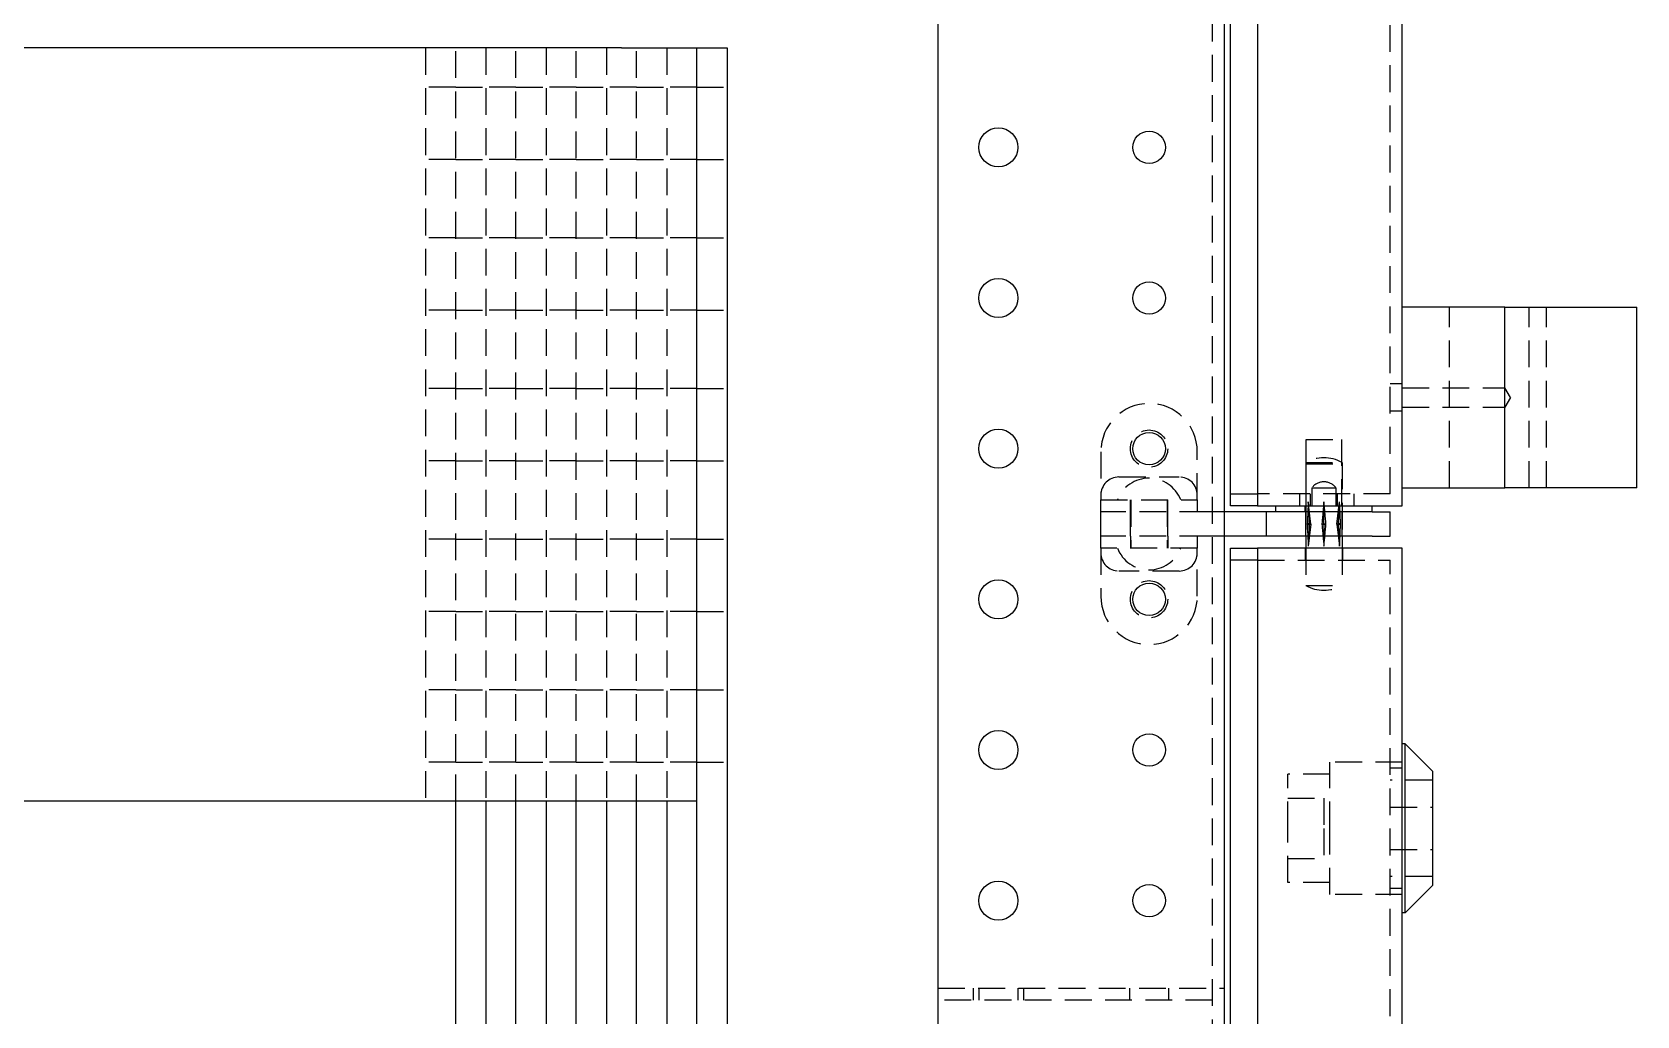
# Model space of a CAD drawing. Header units: millimetres. Extents: x -116965 to 323937, y 291661 to 566926.
# Drawn here: x -23583.4 to -23393.3, y 302930.6 to 303047.2 of the extents above; entities that cross this region are included whole.
import ezdxf

# ---------------------------------------------------------------- set-up
doc = ezdxf.new("R2010")
doc.units = ezdxf.units.MM
doc.linetypes.add('HIDDEN2', pattern=[4.7625, 3.175, -1.5875])
doc.layers.add('ALPHA', color=255, linetype='Continuous')
doc.layers.add('Pointille_Court', color=40, linetype='HIDDEN2', lineweight=25)

msp = doc.modelspace()

# ---------------------------------------------------------------- linework, layer by layer
at = {"layer": 'ALPHA'}
for p, q in [((-23476.096351, 302774.568384), (-23476.096351, 303595.996955)), ((-23442.167779, 302774.568384), (-23442.167779, 303595.996955)), ((-23438.239208, 303128.854098), (-23438.239208, 302990.996955)), ((-23421.096351, 302990.996955), (-23421.096351, 303128.854098)), ((-23441.453493, 302992.425527), (-23441.453493, 303127.425527)), ((-23513.596351, 303045.28267), (-23700.382063, 303045.28267)), ((-23513.596351, 303045.28267), (-23504.667779, 303045.28267)), ((-23504.667779, 303045.28267), (-23501.096351, 303045.28267)), ((-23504.667779, 302955.996955), (-23504.667779, 303045.28267)), ((-23501.096351, 303045.28267), (-23501.096351, 302926.711241)), ((-23408.953493, 303014.568384), (-23421.096351, 303014.568384)), ((-23408.953493, 302993.139813), (-23408.953493, 303014.568384)), ((-23408.953493, 303014.568384), (-23393.30478, 303014.568384)), ((-23393.30478, 302993.139813), (-23393.30478, 303014.568384)), ((-23441.453493, 302990.996955), (-23441.453493, 302992.425527)), ((-23441.453493, 302992.425527), (-23438.239208, 302992.425527)), ((-23421.096351, 302993.139813), (-23408.953493, 302993.139813)), ((-23393.30478, 302993.139813), (-23408.953493, 302993.139813)), ((-23437.167779, 302990.28267), (-23442.167779, 302990.28267)), ((-23438.239208, 302990.996955), (-23441.453493, 302990.996955)), ((-23438.239208, 302990.996955), (-23421.096351, 302990.996955)), ((-23437.167779, 302987.425527), (-23437.167779, 302990.28267)), ((-23424.667779, 302990.28267), (-23437.167779, 302990.28267)), ((-23436.096351, 302990.28267), (-23436.096351, 302990.996955)), ((-23424.667779, 302990.28267), (-23424.667779, 302990.996955)), ((-23424.667779, 302990.28267), (-23422.524922, 302990.28267)), ((-23422.524922, 302987.425527), (-23422.524922, 302990.28267)), ((-23437.167779, 302987.425527), (-23442.167779, 302987.425527)), ((-23441.453493, 302984.568384), (-23441.453493, 302985.996955)), ((-23441.453493, 302985.996955), (-23438.239208, 302985.996955)), ((-23421.096351, 302985.996955), (-23438.239208, 302985.996955)), ((-23438.239208, 302985.996955), (-23438.239208, 302848.139813)), ((-23424.667779, 302987.425527), (-23437.167779, 302987.425527)), ((-23432.524922, 302987.425527), (-23432.524922, 302985.996955)), ((-23428.239208, 302987.425527), (-23428.239208, 302985.996955)), ((-23424.667779, 302987.425527), (-23422.524922, 302987.425527)), ((-23421.096351, 302848.139813), (-23421.096351, 302985.996955)), ((-23441.453493, 302849.568384), (-23441.453493, 302984.568384)), ((-23438.239208, 302984.568384), (-23441.453493, 302984.568384)), ((-23420.739208, 302962.78267), (-23421.096351, 302962.78267)), ((-23417.524922, 302959.568384), (-23420.739208, 302962.78267)), ((-23420.739208, 302952.78267), (-23420.739208, 302962.78267)), ((-23417.524922, 302959.568384), (-23417.524922, 302952.78267)), ((-23513.596351, 302955.996955), (-23789.667779, 302955.996955)), ((-23533.239208, 302926.711241), (-23533.239208, 302955.996955)), ((-23529.667779, 302955.996955), (-23529.667779, 302926.711241)), ((-23526.096351, 302926.711241), (-23526.096351, 302955.996955)), ((-23522.524922, 302955.996955), (-23522.524922, 302926.711241)), ((-23518.953493, 302926.711241), (-23518.953493, 302955.996955)), ((-23515.382065, 302955.996955), (-23515.382065, 302926.711241)), ((-23504.667779, 302955.996955), (-23513.596351, 302955.996955)), ((-23511.810636, 302926.711241), (-23511.810636, 302955.996955)), ((-23508.239208, 302955.996955), (-23508.239208, 302926.711241)), ((-23504.667779, 302926.711241), (-23504.667779, 302955.996955)), ((-23420.739208, 302942.78267), (-23420.739208, 302952.78267)), ((-23417.524922, 302952.78267), (-23417.524922, 302945.996955)), ((-23417.524922, 302945.996955), (-23420.739208, 302942.78267)), ((-23420.739208, 302942.78267), (-23421.096351, 302942.78267))]:
    msp.add_line(p, q, dxfattribs=at)
for centre, radius in [((-23468.953493, 303033.496955), 2.321429), ((-23451.096351, 303033.496955), 1.928571), ((-23468.953493, 303015.639813), 2.321429), ((-23451.096351, 303015.639813), 1.928571), ((-23468.953493, 302997.78267), 2.321429), ((-23451.096351, 302997.78267), 1.928571), ((-23468.953493, 302979.925527), 2.321429), ((-23451.096351, 302979.925527), 1.928571), ((-23468.953493, 302962.068384), 2.321429), ((-23451.096351, 302962.068384), 1.928571), ((-23468.953493, 302944.211241), 2.321429), ((-23451.096351, 302944.211241), 1.928571)]:
    msp.add_circle(centre, radius, dxfattribs=at)
for major_axis, ratio, start_param, end_param in [((0.178496, 27.382401), 0.0779847629, 2.1257914248, 2.1777898095), ((-1.940249, -27.382328), 0.0332164699, 5.2692293627, 5.3212277474), ((1.940249, -27.382328), 0.0332164699, 0.9619575598, 1.0139559445), ((-0.178496, 27.382401), 0.0779847629, 4.1053954977, 4.1573938823)]:
    msp.add_ellipse((-23430.382065, 303001.842555), major_axis=major_axis, ratio=ratio, start_param=start_param, end_param=end_param, dxfattribs=at)
at = {"layer": 'Pointille_Court'}
for p, q in [((-23443.596351, 302774.568384), (-23443.596351, 303595.996955)), ((-23422.524922, 302992.425527), (-23422.524922, 303127.425527)), ((-23536.810636, 303045.28267), (-23536.810636, 302955.996955)), ((-23533.239208, 302955.996955), (-23533.239208, 303045.28267)), ((-23529.667779, 303045.28267), (-23529.667779, 302955.996955)), ((-23526.096351, 302955.996955), (-23526.096351, 303045.28267)), ((-23522.524922, 303045.28267), (-23522.524922, 302955.996955)), ((-23518.953493, 302955.996955), (-23518.953493, 303045.28267)), ((-23515.382065, 303045.28267), (-23515.382065, 302955.996955)), ((-23511.810636, 302955.996955), (-23511.810636, 303045.28267)), ((-23508.239208, 303045.28267), (-23508.239208, 302955.996955)), ((-23533.239208, 303040.639813), (-23536.810636, 303040.639813)), ((-23533.239208, 303040.639813), (-23529.667779, 303040.639813)), ((-23526.096351, 303040.639813), (-23529.667779, 303040.639813)), ((-23526.096351, 303040.639813), (-23522.524922, 303040.639813)), ((-23518.953493, 303040.639813), (-23522.524922, 303040.639813)), ((-23518.953493, 303040.639813), (-23515.382065, 303040.639813)), ((-23511.810636, 303040.639813), (-23515.382065, 303040.639813)), ((-23511.810636, 303040.639813), (-23508.239208, 303040.639813)), ((-23504.667779, 303040.639813), (-23508.239208, 303040.639813)), ((-23504.667779, 303040.639813), (-23501.096351, 303040.639813)), ((-23533.239208, 303032.068384), (-23536.810636, 303032.068384)), ((-23533.239208, 303032.068384), (-23529.667779, 303032.068384)), ((-23526.096351, 303032.068384), (-23529.667779, 303032.068384)), ((-23526.096351, 303032.068384), (-23522.524922, 303032.068384)), ((-23518.953493, 303032.068384), (-23522.524922, 303032.068384)), ((-23518.953493, 303032.068384), (-23515.382065, 303032.068384)), ((-23511.810636, 303032.068384), (-23515.382065, 303032.068384)), ((-23511.810636, 303032.068384), (-23508.239208, 303032.068384)), ((-23504.667779, 303032.068384), (-23508.239208, 303032.068384)), ((-23504.667779, 303032.068384), (-23501.096351, 303032.068384)), ((-23533.239208, 303022.78267), (-23536.810636, 303022.78267)), ((-23533.239208, 303022.78267), (-23529.667779, 303022.78267)), ((-23526.096351, 303022.78267), (-23529.667779, 303022.78267)), ((-23526.096351, 303022.78267), (-23522.524922, 303022.78267)), ((-23518.953493, 303022.78267), (-23522.524922, 303022.78267)), ((-23518.953493, 303022.78267), (-23515.382065, 303022.78267)), ((-23511.810636, 303022.78267), (-23515.382065, 303022.78267)), ((-23511.810636, 303022.78267), (-23508.239208, 303022.78267)), ((-23504.667779, 303022.78267), (-23508.239208, 303022.78267)), ((-23504.667779, 303022.78267), (-23501.096351, 303022.78267)), ((-23415.524268, 302993.139813), (-23415.524268, 303014.568384)), ((-23406.074139, 302993.139813), (-23406.074139, 303014.568384)), ((-23404.019066, 302993.139813), (-23404.019066, 303014.568384)), ((-23533.239208, 303014.211241), (-23536.810636, 303014.211241)), ((-23533.239208, 303014.211241), (-23529.667779, 303014.211241)), ((-23526.096351, 303014.211241), (-23529.667779, 303014.211241)), ((-23526.096351, 303014.211241), (-23522.524922, 303014.211241)), ((-23518.953493, 303014.211241), (-23522.524922, 303014.211241)), ((-23518.953493, 303014.211241), (-23515.382065, 303014.211241)), ((-23511.810636, 303014.211241), (-23515.382065, 303014.211241)), ((-23511.810636, 303014.211241), (-23508.239208, 303014.211241)), ((-23504.667779, 303014.211241), (-23508.239208, 303014.211241)), ((-23504.667779, 303014.211241), (-23501.096351, 303014.211241)), ((-23533.239208, 303004.925527), (-23536.810636, 303004.925527)), ((-23533.239208, 303004.925527), (-23529.667779, 303004.925527)), ((-23526.096351, 303004.925527), (-23529.667779, 303004.925527)), ((-23526.096351, 303004.925527), (-23522.524922, 303004.925527)), ((-23518.953493, 303004.925527), (-23522.524922, 303004.925527)), ((-23518.953493, 303004.925527), (-23515.382065, 303004.925527)), ((-23511.810636, 303004.925527), (-23515.382065, 303004.925527)), ((-23511.810636, 303004.925527), (-23508.239208, 303004.925527)), ((-23504.667779, 303004.925527), (-23508.239208, 303004.925527)), ((-23504.667779, 303004.925527), (-23501.096351, 303004.925527)), ((-23421.096351, 303005.461241), (-23422.524922, 303005.461241)), ((-23421.096351, 303004.996955), (-23408.953493, 303004.996955)), ((-23408.266796, 303003.854098), (-23408.953493, 303004.996955)), ((-23408.266796, 303003.854098), (-23408.953493, 303002.711241)), ((-23421.096351, 303002.246955), (-23422.524922, 303002.246955)), ((-23421.096351, 303002.711241), (-23408.953493, 303002.711241)), ((-23456.810636, 302997.425527), (-23456.810636, 302991.711241)), ((-23445.382065, 302991.711241), (-23445.382065, 302997.425527)), ((-23432.489192, 302990.996955), (-23432.489192, 302998.854098)), ((-23432.489192, 302998.854098), (-23428.274906, 302998.854098)), ((-23428.274906, 302990.996955), (-23428.274906, 302998.854098)), ((-23533.239208, 302996.354098), (-23536.810636, 302996.354098)), ((-23533.239208, 302996.354098), (-23529.667779, 302996.354098)), ((-23526.096351, 302996.354098), (-23529.667779, 302996.354098)), ((-23526.096351, 302996.354098), (-23522.524922, 302996.354098)), ((-23518.953493, 302996.354098), (-23522.524922, 302996.354098)), ((-23518.953493, 302996.354098), (-23515.382065, 302996.354098)), ((-23511.810636, 302996.354098), (-23515.382065, 302996.354098)), ((-23511.810636, 302996.354098), (-23508.239208, 302996.354098)), ((-23504.667779, 302996.354098), (-23508.239208, 302996.354098)), ((-23504.667779, 302996.354098), (-23501.096351, 302996.354098)), ((-23432.524922, 302996.139813), (-23432.524922, 302987.425527)), ((-23432.524922, 302996.139813), (-23428.239208, 302996.139813)), ((-23432.489192, 302995.996955), (-23428.274906, 302995.996955)), ((-23428.239208, 302996.139813), (-23428.239208, 302987.425527)), ((-23454.667779, 302994.425527), (-23447.524922, 302994.425527)), ((-23456.810636, 302991.711241), (-23445.382065, 302991.711241)), ((-23456.810636, 302990.28267), (-23456.810636, 302991.711241)), ((-23453.310636, 302990.28267), (-23453.310636, 302991.711241)), ((-23453.239208, 302991.711241), (-23453.239208, 302985.996955)), ((-23448.953493, 302991.711241), (-23448.953493, 302985.996955)), ((-23448.882065, 302990.28267), (-23448.882065, 302991.711241)), ((-23445.382065, 302991.711241), (-23445.382065, 302990.28267)), ((-23422.524922, 302992.425527), (-23438.239208, 302992.425527)), ((-23433.239208, 302990.996955), (-23433.239208, 302992.425527)), ((-23431.989208, 302990.996955), (-23431.989208, 302992.425527)), ((-23431.810636, 302993.139813), (-23431.810636, 302990.996955)), ((-23431.810636, 302993.139813), (-23428.953493, 302993.139813)), ((-23428.953493, 302993.139813), (-23428.953493, 302990.996955)), ((-23428.774922, 302990.996955), (-23428.774922, 302992.425527)), ((-23426.810636, 302990.996955), (-23426.810636, 302992.425527)), ((-23456.810636, 302987.425527), (-23456.810636, 302990.28267)), ((-23444.310636, 302990.28267), (-23456.810636, 302990.28267)), ((-23453.310636, 302987.425527), (-23453.310636, 302990.28267)), ((-23448.882065, 302987.425527), (-23448.882065, 302990.28267)), ((-23442.167779, 302990.28267), (-23444.310636, 302990.28267)), ((-23432.596351, 302990.28267), (-23432.596351, 302990.996955)), ((-23432.524922, 302987.425527), (-23432.524922, 302990.28267)), ((-23431.926423, 302988.854098), (-23432.237834, 302991.473146)), ((-23430.382065, 302988.854098), (-23430.382065, 302991.473146)), ((-23428.837707, 302988.854098), (-23428.526296, 302991.473146)), ((-23428.239208, 302987.425527), (-23428.239208, 302990.28267)), ((-23428.167779, 302990.28267), (-23428.167779, 302990.996955)), ((-23431.926423, 302988.854098), (-23432.347874, 302988.90155)), ((-23432.347874, 302988.806646), (-23431.926423, 302988.854098)), ((-23432.346192, 302988.854098), (-23432.106106, 302988.854098)), ((-23431.926423, 302988.854098), (-23432.344496, 302988.90168)), ((-23431.926423, 302988.854098), (-23432.344496, 302988.806516)), ((-23431.926423, 302988.854098), (-23432.237834, 302986.235051)), ((-23432.108616, 302988.90168), (-23431.926423, 302988.854098)), ((-23432.108616, 302988.806516), (-23431.926423, 302988.854098)), ((-23431.926423, 302988.854098), (-23432.106106, 302988.854098)), ((-23432.103599, 302988.90155), (-23431.926423, 302988.854098)), ((-23431.926423, 302988.854098), (-23432.103599, 302988.806646)), ((-23430.626339, 302988.90155), (-23430.382065, 302988.854098)), ((-23430.382065, 302988.854098), (-23430.626339, 302988.806646)), ((-23430.382065, 302988.854098), (-23430.62215, 302988.854098)), ((-23430.617945, 302988.90168), (-23430.382065, 302988.854098)), ((-23430.617945, 302988.806516), (-23430.382065, 302988.854098)), ((-23430.382065, 302988.854098), (-23430.146185, 302988.90168)), ((-23430.382065, 302988.854098), (-23430.13779, 302988.90155)), ((-23430.13779, 302988.806646), (-23430.382065, 302988.854098)), ((-23430.382065, 302988.854098), (-23430.146185, 302988.806516)), ((-23430.382065, 302988.854098), (-23430.382065, 302986.235051)), ((-23430.141979, 302988.854098), (-23430.382065, 302988.854098)), ((-23428.837707, 302988.854098), (-23428.655513, 302988.90168)), ((-23428.419634, 302988.90168), (-23428.837707, 302988.854098)), ((-23428.416256, 302988.90155), (-23428.837707, 302988.854098)), ((-23428.837707, 302988.854098), (-23428.66053, 302988.90155)), ((-23428.837707, 302988.854098), (-23428.526296, 302986.235051)), ((-23428.658023, 302988.854098), (-23428.837707, 302988.854098)), ((-23428.419634, 302988.806516), (-23428.837707, 302988.854098)), ((-23428.837707, 302988.854098), (-23428.416256, 302988.806646)), ((-23428.66053, 302988.806646), (-23428.837707, 302988.854098)), ((-23428.837707, 302988.854098), (-23428.655513, 302988.806516)), ((-23428.658023, 302988.854098), (-23428.417938, 302988.854098)), ((-23533.239208, 302987.068384), (-23536.810636, 302987.068384)), ((-23533.239208, 302987.068384), (-23529.667779, 302987.068384)), ((-23526.096351, 302987.068384), (-23529.667779, 302987.068384)), ((-23526.096351, 302987.068384), (-23522.524922, 302987.068384)), ((-23518.953493, 302987.068384), (-23522.524922, 302987.068384)), ((-23518.953493, 302987.068384), (-23515.382065, 302987.068384)), ((-23511.810636, 302987.068384), (-23515.382065, 302987.068384)), ((-23511.810636, 302987.068384), (-23508.239208, 302987.068384)), ((-23504.667779, 302987.068384), (-23508.239208, 302987.068384)), ((-23504.667779, 302987.068384), (-23501.096351, 302987.068384)), ((-23444.310636, 302987.425527), (-23456.810636, 302987.425527)), ((-23456.810636, 302985.996955), (-23456.810636, 302987.425527)), ((-23456.810636, 302985.996955), (-23456.810636, 302980.28267)), ((-23445.382065, 302985.996955), (-23456.810636, 302985.996955)), ((-23453.310636, 302987.425527), (-23453.310636, 302985.996955)), ((-23448.882065, 302987.425527), (-23448.882065, 302985.996955)), ((-23445.382065, 302987.425527), (-23445.382065, 302985.996955)), ((-23445.382065, 302980.28267), (-23445.382065, 302985.996955)), ((-23442.167779, 302987.425527), (-23444.310636, 302987.425527)), ((-23432.596351, 302985.996955), (-23432.596351, 302984.568384)), ((-23432.524922, 302985.996955), (-23432.524922, 302981.568384)), ((-23428.239208, 302985.996955), (-23428.239208, 302981.568384)), ((-23428.167779, 302985.996955), (-23428.167779, 302984.568384)), ((-23438.239208, 302984.568384), (-23422.524922, 302984.568384)), ((-23422.524922, 302849.568384), (-23422.524922, 302984.568384)), ((-23447.524922, 302983.28267), (-23454.667779, 302983.28267)), ((-23432.524922, 302981.568384), (-23428.239208, 302981.568384)), ((-23533.239208, 302978.496955), (-23536.810636, 302978.496955)), ((-23533.239208, 302978.496955), (-23529.667779, 302978.496955)), ((-23526.096351, 302978.496955), (-23529.667779, 302978.496955)), ((-23526.096351, 302978.496955), (-23522.524922, 302978.496955)), ((-23518.953493, 302978.496955), (-23522.524922, 302978.496955)), ((-23518.953493, 302978.496955), (-23515.382065, 302978.496955)), ((-23511.810636, 302978.496955), (-23515.382065, 302978.496955)), ((-23511.810636, 302978.496955), (-23508.239208, 302978.496955)), ((-23504.667779, 302978.496955), (-23508.239208, 302978.496955)), ((-23504.667779, 302978.496955), (-23501.096351, 302978.496955)), ((-23533.239208, 302969.211241), (-23536.810636, 302969.211241)), ((-23533.239208, 302969.211241), (-23529.667779, 302969.211241)), ((-23526.096351, 302969.211241), (-23529.667779, 302969.211241)), ((-23526.096351, 302969.211241), (-23522.524922, 302969.211241)), ((-23518.953493, 302969.211241), (-23522.524922, 302969.211241)), ((-23518.953493, 302969.211241), (-23515.382065, 302969.211241)), ((-23511.810636, 302969.211241), (-23515.382065, 302969.211241)), ((-23511.810636, 302969.211241), (-23508.239208, 302969.211241)), ((-23504.667779, 302969.211241), (-23508.239208, 302969.211241)), ((-23504.667779, 302969.211241), (-23501.096351, 302969.211241)), ((-23533.239208, 302960.639813), (-23536.810636, 302960.639813)), ((-23533.239208, 302960.639813), (-23529.667779, 302960.639813)), ((-23526.096351, 302960.639813), (-23529.667779, 302960.639813)), ((-23526.096351, 302960.639813), (-23522.524922, 302960.639813)), ((-23518.953493, 302960.639813), (-23522.524922, 302960.639813)), ((-23518.953493, 302960.639813), (-23515.382065, 302960.639813)), ((-23511.810636, 302960.639813), (-23515.382065, 302960.639813)), ((-23511.810636, 302960.639813), (-23508.239208, 302960.639813)), ((-23504.667779, 302960.639813), (-23508.239208, 302960.639813)), ((-23504.667779, 302960.639813), (-23501.096351, 302960.639813)), ((-23429.667779, 302959.211241), (-23434.667779, 302959.211241)), ((-23434.667779, 302952.78267), (-23434.667779, 302959.211241)), ((-23421.096351, 302960.639813), (-23429.667779, 302960.639813)), ((-23429.667779, 302952.78267), (-23429.667779, 302960.639813)), ((-23421.096351, 302959.925527), (-23422.524922, 302959.925527)), ((-23417.524922, 302958.496955), (-23422.524922, 302958.496955)), ((-23434.667779, 302956.354098), (-23430.382065, 302956.354098)), ((-23430.382065, 302956.354098), (-23430.382065, 302952.78267)), ((-23422.524922, 302955.28267), (-23417.524922, 302955.28267)), ((-23434.667779, 302946.354098), (-23434.667779, 302952.78267)), ((-23430.382065, 302952.78267), (-23430.382065, 302949.211241)), ((-23429.667779, 302944.925527), (-23429.667779, 302952.78267)), ((-23422.524922, 302950.28267), (-23417.524922, 302950.28267)), ((-23434.667779, 302949.211241), (-23430.382065, 302949.211241)), ((-23429.667779, 302946.354098), (-23434.667779, 302946.354098)), ((-23417.524922, 302947.068384), (-23422.524922, 302947.068384)), ((-23421.096351, 302944.925527), (-23429.667779, 302944.925527)), ((-23421.096351, 302945.639813), (-23422.524922, 302945.639813)), ((-23476.096351, 302933.854098), (-23442.167779, 302933.854098)), ((-23471.953493, 302933.854098), (-23471.953493, 302932.425527)), ((-23471.274922, 302933.854098), (-23471.274922, 302932.425527)), ((-23466.632065, 302933.854098), (-23466.632065, 302932.425527)), ((-23465.953493, 302933.854098), (-23465.953493, 302932.425527)), ((-23453.417779, 302933.854098), (-23453.417779, 302932.425527)), ((-23448.774922, 302933.854098), (-23448.774922, 302932.425527)), ((-23443.596351, 302932.425527), (-23476.096351, 302932.425527))]:
    msp.add_line(p, q, dxfattribs=at)
for centre in [(-23451.096351, 302997.78267), (-23451.096351, 302979.925527)]:
    msp.add_circle(centre, 2.214286, dxfattribs=at)
for centre, radius, start, end in [((-23451.096351, 302997.425527), 5.714286, 0, 180), ((-23430.382065, 302992.40767), 4.303571, 60.13716564, 119.86283436), ((-23454.667779, 302992.28267), 2.142857, 90, 180), ((-23451.096351, 302990.26258), 4.020089, 21.12202138, 158.87797862), ((-23447.524922, 302992.28267), 2.142857, 0, 90), ((-23430.382065, 302992.068384), 1.785714, 36.86989764, 143.13010236), ((-23451.096351, 302987.445616), 4.020089, 201.12202138, 338.87797862), ((-23454.667779, 302985.425527), 2.142857, 180, 270), ((-23447.524922, 302985.425527), 2.142857, 270, 0), ((-23451.096351, 302980.28267), 5.714286, 180, 0), ((-23430.382065, 302985.300527), 4.303571, 240.13716564, 299.86283436)]:
    msp.add_arc(centre, radius, start, end, dxfattribs=at)
for centre, major_axis, ratio, start_param, end_param in [((-23430.382065, 302975.865642), (0.178496, -27.382401), 0.0779847629, 4.1053954977, 4.2156962226), ((-23430.382065, 302975.865642), (-1.940249, 27.382328), 0.0332164699, 0.9619575598, 1.0722582847), ((-23430.382065, 302975.865642), (1.764181, 27.382292), 0.0444209743, 0.9671731361, 1.077473861), ((-23430.382065, 302975.865642), (-1.764181, 27.382292), 0.0444209743, 5.2057114462, 5.3160121711), ((-23430.382065, 302975.865642), (1.940249, 27.382328), 0.0332164699, 5.2109270225, 5.3212277474), ((-23430.382065, 302975.865642), (-0.178496, -27.382401), 0.0779847629, 2.0674890846, 2.1777898095), ((-23430.382065, 302988.609261), (-2.142787, 0.255972), 0.0676868882, 5.8779727804, 5.8819151496), ((-23430.382065, 303001.842555), (0.178496, 27.382401), 0.0779847629, 2.0635467155, 2.0655141579), ((-23430.382065, 302975.865642), (0.178496, -27.382401), 0.0779847629, 4.2176711493, 4.2196385917), ((-23430.382065, 302989.098935), (2.142787, 0.255972), 0.0676868882, 3.5428628112, 3.5468051803), ((-23430.382065, 303001.842555), (0.178496, 27.382401), 0.0779847629, 2.0674890846, 2.1257914248), ((-23430.382065, 303001.842555), (-1.940249, -27.382328), 0.0332164699, 5.2109270225, 5.2692293627), ((-23430.382065, 302988.609261), (-2.142787, 0.255972), 0.0676868882, 5.6534289616, 5.6573713307), ((-23430.382065, 302989.098935), (2.142787, 0.255972), 0.0676868882, 3.7674066301, 3.7713489992), ((-23430.382065, 303001.842555), (-1.940249, -27.382328), 0.0332164699, 5.2069846534, 5.2089520958), ((-23430.382065, 302975.865642), (-1.940249, 27.382328), 0.0332164699, 1.0742332114, 1.0762006538), ((-23430.382065, 302988.609261), (-2.142857, 0), 0.1372965938, 4.8226897053, 4.8266320744), ((-23430.382065, 303001.842555), (1.764181, -27.382292), 0.0444209743, 5.2017690771, 5.2037365195), ((-23430.382065, 302975.865642), (1.764181, 27.382292), 0.0444209743, 1.0794487877, 1.0814162301), ((-23430.382065, 302989.098935), (2.142857, 0), 0.1372965938, 4.5981458864, 4.6020882555), ((-23430.382065, 303001.842555), (1.764181, -27.382292), 0.0444209743, 5.2057114462, 5.3160121711), ((-23430.382065, 303001.842555), (-1.764181, -27.382292), 0.0444209743, 0.9671731361, 1.077473861), ((-23430.382065, 302988.609261), (-2.142857, 0), 0.1372965938, 4.5981458864, 4.6020882555), ((-23430.382065, 302989.098935), (2.142857, 0), 0.1372965938, 4.8226897053, 4.8266320744), ((-23430.382065, 303001.842555), (-1.764181, -27.382292), 0.0444209743, 1.0794487877, 1.0814162301), ((-23430.382065, 302975.865642), (-1.764181, 27.382292), 0.0444209743, 5.2017690771, 5.2037365195), ((-23430.382065, 302988.609261), (-2.142787, -0.255972), 0.0676868882, 3.7674066301, 3.7713489992), ((-23430.382065, 303001.842555), (1.940249, -27.382328), 0.0332164699, 1.0742332114, 1.0762006538), ((-23430.382065, 302975.865642), (1.940249, 27.382328), 0.0332164699, 5.2069846534, 5.2089520958), ((-23430.382065, 302989.098935), (2.142787, -0.255972), 0.0676868882, 5.6534289616, 5.6573713307), ((-23430.382065, 303001.842555), (1.940249, -27.382328), 0.0332164699, 1.0139559445, 1.0722582847), ((-23430.382065, 303001.842555), (-0.178496, 27.382401), 0.0779847629, 4.1573938823, 4.2156962226), ((-23430.382065, 302988.609261), (-2.142787, -0.255972), 0.0676868882, 3.5428628112, 3.5468051803), ((-23430.382065, 302989.098935), (2.142787, -0.255972), 0.0676868882, 5.8779727804, 5.8819151496), ((-23430.382065, 303001.842555), (-0.178496, 27.382401), 0.0779847629, 4.2176711493, 4.2196385917), ((-23430.382065, 302975.865642), (-0.178496, -27.382401), 0.0779847629, 2.0635467155, 2.0655141579)]:
    msp.add_ellipse(centre, major_axis=major_axis, ratio=ratio, start_param=start_param, end_param=end_param, dxfattribs=at)

doc.saveas('drawing.dxf')
